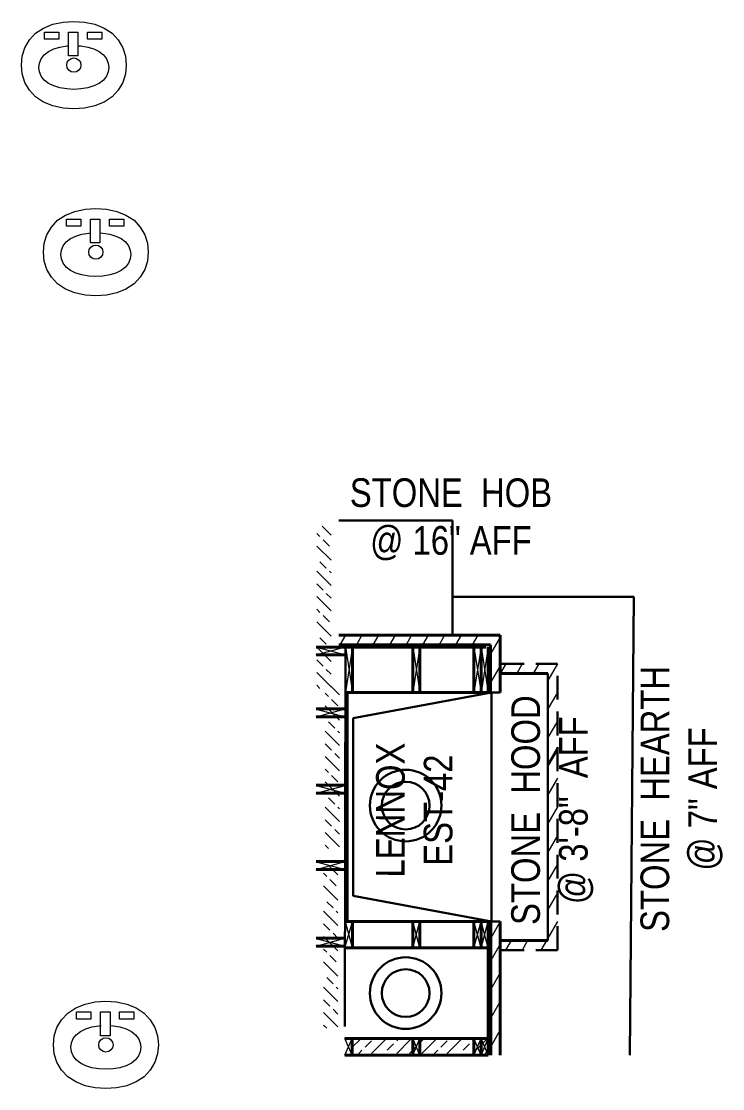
# Model space of a CAD drawing. Header units: inches. Extents: x 0 to 15350, y -6 to 2753.
# Drawn here: x 8070.1 to 8217.1, y 1352.9 to 1576.5 of the extents above; entities that cross this region are included whole.
import ezdxf

# ---------------------------------------------------------------- set-up
doc = ezdxf.new("R2010")
doc.units = ezdxf.units.IN
doc.header["$MEASUREMENT"] = 0
doc.linetypes.add('CENTER', pattern=[2, 1.25, -0.25, 0.25, -0.25])
doc.linetypes.add('HIDDEN', pattern=[0.375, 0.25, -0.125])
for name, color, linetype, lineweight in [('MASONRY', 1, 'Continuous', 30), ('NEW FRAMING', 6, 'Continuous', 30), ('NEW FRAMMING', 6, 'Continuous', 30), ('PLUMBING', 3, 'Continuous', 20), ('WALL FRAMING', 9, 'CENTER', 30), ('WALLS', 7, 'Continuous', 30)]:
    doc.layers.add(name, color=color, linetype=linetype, lineweight=lineweight)
doc.layers.add('TEXT', color=7, linetype='Continuous')
doc.layers.add('TEXT80', color=9, linetype='Continuous')
doc.styles.add('ARCHENT', font='technical.ttf', dxfattribs={"height": 6})

msp = doc.modelspace()

# ---------------------------------------------------------------- hatches: boundary and pattern name
at = {"layer": 'NEW FRAMING', "linetype": 'Continuous', "lineweight": 9, "ltscale": 25}
h = msp.add_hatch(dxfattribs=at)
h.set_pattern_fill('ANSI33', color=256, scale=15, angle=90, style=0)
h.set_pattern_definition([(135, (9398.1592, -3501.2786), (-2.6516504, -2.6516504), []), (135, (9398.1592, -3498.627), (-2.6516504, -2.6516504), [1.875, -0.9375])])
h.paths.add_polyline_path([(8132, 1436.74), (8135, 1436.74), (8135, 1470.74), (8132, 1470.74)])
h = msp.add_hatch(dxfattribs=at)
h.set_pattern_fill('ANSI33', color=256, scale=15, angle=90, style=0)
h.set_pattern_definition([(135, (9399.9507, -3534.7968), (-2.6516504, -2.6516504), []), (135, (9399.9507, -3532.145), (-2.6516504, -2.6516504), [1.875, -0.9375])])
h.paths.add_polyline_path([(8133.79, 1403.22), (8136.79, 1403.22), (8136.79, 1437.22), (8133.79, 1437.22)])
h = msp.add_hatch(dxfattribs=at)
h.set_pattern_fill('ANSI33', color=256, scale=15, angle=90, style=0)
h.set_pattern_definition([(135, (9399.6074, -3572.489), (-2.6516504, -2.6516504), []), (135, (9399.6074, -3569.8375), (-2.6516504, -2.6516504), [1.875, -0.9375])])
h.paths.add_polyline_path([(8133.45, 1365.53), (8136.45, 1365.53), (8136.45, 1399.53), (8133.45, 1399.53)])
h = msp.add_hatch(dxfattribs=at)
h.set_pattern_fill('ANSI33', color=256, scale=15, angle=180, style=0)
h.set_pattern_definition([(225, (13111.315, 2626.4176), (2.6516504, -2.6516504), []), (225, (13108.6632, 2626.4176), (2.6516504, -2.6516504), [1.875, -0.9375])])
h.paths.add_polyline_path([(8167.94, 1360.26), (8167.94, 1363.26), (8139.3, 1363.26), (8139.3, 1360.26)])

# ---------------------------------------------------------------- linework, layer by layer
at = {"layer": 'MASONRY', "color": 1, "linetype": 'Continuous', "lineweight": 30, "ltscale": 15}
for p, q in [((8160.46, 1471.91), (8136.65, 1471.91)), ((8198.46, 1455.91), (8160.46, 1455.91))]:
    msp.add_line(p, q, dxfattribs=at)
at = {"layer": 'MASONRY', "color": 1, "linetype": 'Continuous', "lineweight": 30, "ltscale": 20}
for p, q in [((8160.46, 1471.91), (8160.46, 1447.91)), ((8198.46, 1455.91), (8197.64, 1359.91))]:
    msp.add_line(p, q, dxfattribs=at)
at = {"layer": 'MASONRY', "color": 1, "linetype": 'Continuous', "lineweight": 40, "ltscale": 15}
for p, q in [((8170.44, 1447.91), (8136.63, 1447.91)), ((8170.44, 1447.91), (8170.44, 1435.91)), ((8170.46, 1359.91), (8170.46, 1387.9))]:
    msp.add_line(p, q, dxfattribs=at)
at = {"layer": 'MASONRY', "color": 1, "linetype": 'Continuous', "lineweight": 9, "ltscale": 20}
for p, q in [((8138.02, 1447.91), (8136.86, 1445.91)), ((8141.48, 1447.91), (8140.32, 1445.91)), ((8144.94, 1447.91), (8143.79, 1445.91)), ((8148.41, 1447.91), (8147.25, 1445.91)), ((8151.87, 1447.91), (8150.72, 1445.91)), ((8155.34, 1447.91), (8154.18, 1445.91)), ((8158.8, 1447.91), (8157.64, 1445.91)), ((8162.26, 1447.91), (8161.11, 1445.91)), ((8165.73, 1447.91), (8164.57, 1445.91)), ((8170.44, 1447.48), (8168.44, 1444.01)), ((8170.44, 1441.48), (8168.44, 1438.01)), ((8171.6, 1441.91), (8170.44, 1439.91)), ((8175.06, 1441.91), (8173.91, 1439.91)), ((8178.53, 1441.91), (8177.37, 1439.91)), ((8182.44, 1441.91), (8180.44, 1438.44)), ((8182.44, 1435.91), (8180.44, 1432.44)), ((8182.44, 1429.91), (8180.44, 1426.44)), ((8182.44, 1424.41), (8180.44, 1420.95)), ((8182.44, 1423.91), (8180.44, 1420.44)), ((8182.44, 1417.91), (8180.44, 1414.44)), ((8182.44, 1411.91), (8180.44, 1408.44)), ((8182.44, 1405.91), (8180.44, 1402.44)), ((8182.44, 1399.91), (8180.44, 1396.44)), ((8182.44, 1393.91), (8180.44, 1390.44)), ((8170.46, 1387.9), (8168.46, 1384.44)), ((8182.44, 1387.91), (8180.44, 1384.44)), ((8170.46, 1383.18), (8168.46, 1379.72)), ((8172.74, 1383.91), (8171.59, 1381.91)), ((8176.2, 1383.91), (8175.05, 1381.91)), ((8180.12, 1383.91), (8178.97, 1381.91)), ((8170.46, 1377.18), (8168.46, 1373.72)), ((8170.46, 1371.18), (8168.46, 1367.72)), ((8170.46, 1365.18), (8168.46, 1361.72))]:
    msp.add_line(p, q, dxfattribs=at)
at = {"layer": 'MASONRY', "color": 1, "linetype": 'HIDDEN', "lineweight": 30, "ltscale": 20}
for p, q in [((8170.44, 1441.91), (8182.44, 1441.91)), ((8182.44, 1381.91), (8182.44, 1441.91)), ((8168.44, 1435.91), (8170.44, 1435.91)), ((8168.46, 1387.9), (8170.46, 1387.9)), ((8170.44, 1381.91), (8182.44, 1381.91))]:
    msp.add_line(p, q, dxfattribs=at)
at = {"layer": 'NEW FRAMING', "linetype": 'Continuous', "lineweight": 40, "ltscale": 15}
for p, q in [((8167.45, 1445.41), (8131.91, 1445.41)), ((8139.5, 1445.41), (8139.5, 1435.91)), ((8152.14, 1445.43), (8152.14, 1435.93)), ((8153.64, 1445.43), (8153.64, 1435.93)), ((8164.94, 1445.41), (8164.94, 1435.91)), ((8166.44, 1445.41), (8166.44, 1435.91)), ((8167.94, 1445.41), (8167.94, 1435.91)), ((8138, 1443.81), (8131.91, 1443.81)), ((8180.44, 1439.91), (8170.44, 1439.91)), ((8167.94, 1435.91), (8137.98, 1435.91)), ((8137.98, 1432.45), (8131.91, 1432.46)), ((8137.98, 1430.8), (8131.89, 1430.81)), ((8137.96, 1416.45), (8131.91, 1416.46)), ((8137.96, 1414.8), (8131.89, 1414.81)), ((8137.94, 1400.45), (8131.91, 1400.46)), ((8137.94, 1398.8), (8131.89, 1398.81)), ((8167.94, 1387.91), (8137.98, 1387.91)), ((8139.5, 1382.41), (8139.5, 1387.91)), ((8152.14, 1382.41), (8152.14, 1387.89)), ((8153.64, 1382.41), (8153.64, 1387.89)), ((8164.94, 1382.41), (8164.94, 1387.91)), ((8166.44, 1382.41), (8166.44, 1387.91)), ((8167.94, 1382.41), (8167.94, 1387.91)), ((8137.92, 1384.41), (8131.91, 1384.41)), ((8137.91, 1382.76), (8131.89, 1382.77)), ((8167.94, 1382.41), (8137.9, 1382.41)), ((8180.44, 1383.91), (8170.44, 1383.91)), ((8167.94, 1363.41), (8137.9, 1363.41)), ((8139.41, 1359.91), (8139.41, 1363.41)), ((8152.14, 1359.91), (8152.14, 1363.39)), ((8153.64, 1359.91), (8153.64, 1363.39)), ((8164.94, 1359.91), (8164.94, 1363.41)), ((8166.44, 1359.91), (8166.44, 1363.41)), ((8167.94, 1359.91), (8167.94, 1363.41)), ((8167.94, 1359.91), (8137.89, 1359.91))]:
    msp.add_line(p, q, dxfattribs=at)
at = {"layer": 'NEW FRAMING', "color": 7, "linetype": 'Continuous', "lineweight": 40, "ltscale": 15}
for p, q in [((8168.44, 1445.91), (8136.62, 1445.91)), ((8168.44, 1445.91), (8168.44, 1435.91)), ((8167.44, 1435.91), (8138.48, 1435.91)), ((8167.44, 1387.91), (8138.48, 1387.91)), ((8167.94, 1359.91), (8167.94, 1387.91)), ((8168.46, 1387.9), (8168.46, 1359.91))]:
    msp.add_line(p, q, dxfattribs=at)
at = {"layer": 'NEW FRAMING', "ltscale": 15}
for p, q in [((8138, 1445.41), (8137.89, 1365.91)), ((8180.44, 1383.91), (8180.44, 1439.91))]:
    msp.add_line(p, q, dxfattribs=at)
at = {"layer": 'NEW FRAMING', "color": 7, "ltscale": 15}
msp.add_line((8138.48, 1435.91), (8138.48, 1387.91), dxfattribs=at)
at = {"layer": 'NEW FRAMMING', "linetype": 'Continuous', "lineweight": 9, "ltscale": 25}
for p, q in [((8131.91, 1443.81), (8138, 1445.45)), ((8131.92, 1445.41), (8138, 1443.81)), ((8131.89, 1430.81), (8137.98, 1432.45)), ((8131.89, 1432.41), (8137.98, 1430.8)), ((8131.89, 1414.81), (8137.96, 1416.41)), ((8131.89, 1416.41), (8137.96, 1414.8)), ((8131.89, 1398.81), (8137.94, 1400.45)), ((8131.89, 1400.41), (8137.94, 1398.8)), ((8131.89, 1382.77), (8137.92, 1384.41)), ((8131.89, 1384.37), (8137.91, 1382.76))]:
    msp.add_line(p, q, dxfattribs=at)
at = {"layer": 'PLUMBING', "color": 3}
for points in [[(8073.1, 1574.02), (8074.77, 1575.12), (8076.72, 1575.9), (8078.87, 1576.37), (8081.1, 1576.52), (8083.33, 1576.37), (8085.47, 1575.9), (8087.43, 1575.12), (8089.1, 1574.02), (8090.41, 1572.63), (8091.35, 1571), (8091.91, 1569.22), (8092.1, 1567.36), (8091.91, 1565.5), (8091.35, 1563.71), (8090.41, 1562.08), (8089.1, 1560.69), (8087.43, 1559.6), (8085.47, 1558.82), (8083.33, 1558.35), (8081.1, 1558.19), (8078.87, 1558.35), (8076.72, 1558.82), (8074.77, 1559.6), (8073.1, 1560.69), (8071.79, 1562.08), (8070.85, 1563.71), (8070.29, 1565.5), (8070.1, 1567.36), (8070.29, 1569.22), (8070.85, 1571), (8071.79, 1572.63), (8073.1, 1574.02)], [(8077.71, 1534.83), (8079.38, 1535.92), (8081.33, 1536.7), (8083.47, 1537.17), (8085.71, 1537.33), (8087.94, 1537.17), (8090.08, 1536.7), (8092.03, 1535.92), (8093.71, 1534.83), (8095.02, 1533.43), (8095.96, 1531.8), (8096.52, 1530.02), (8096.71, 1528.16), (8096.52, 1526.3), (8095.96, 1524.51), (8095.02, 1522.89), (8093.71, 1521.49), (8092.03, 1520.4), (8090.08, 1519.62), (8087.94, 1519.15), (8085.71, 1518.99), (8083.47, 1519.15), (8081.33, 1519.62), (8079.38, 1520.4), (8077.71, 1521.49), (8076.39, 1522.89), (8075.46, 1524.51), (8074.89, 1526.3), (8074.71, 1528.16), (8074.89, 1530.02), (8075.46, 1531.8), (8076.39, 1533.43), (8077.71, 1534.83)], [(8079.82, 1368.72), (8081.49, 1369.81), (8083.45, 1370.59), (8085.59, 1371.06), (8087.82, 1371.22), (8090.06, 1371.06), (8092.2, 1370.59), (8094.15, 1369.81), (8095.82, 1368.72), (8097.13, 1367.33), (8098.07, 1365.7), (8098.63, 1363.92), (8098.82, 1362.05), (8098.63, 1360.19), (8098.07, 1358.41), (8097.13, 1356.78), (8095.82, 1355.39), (8094.15, 1354.29), (8092.2, 1353.51), (8090.06, 1353.04), (8087.82, 1352.89), (8085.59, 1353.04), (8083.45, 1353.51), (8081.49, 1354.29), (8079.82, 1355.39), (8078.51, 1356.78), (8077.57, 1358.41), (8077.01, 1360.19), (8076.82, 1362.05), (8077.01, 1363.92), (8077.57, 1365.7), (8078.51, 1367.33), (8079.82, 1368.72)]]:
    msp.add_lwpolyline(points, close=True, dxfattribs=at)
at = {"layer": 'PLUMBING', "color": 3, "ltscale": 12}
for points in [[(8074.96, 1572.79), (8074.96, 1574.29), (8077.96, 1574.29), (8077.96, 1572.79)], [(8079.96, 1569.29), (8079.96, 1574.29), (8081.96, 1574.29), (8081.96, 1569.29)], [(8083.96, 1572.79), (8083.96, 1574.29), (8086.96, 1574.29), (8086.96, 1572.79)], [(8079.57, 1533.59), (8079.57, 1535.09), (8082.57, 1535.09), (8082.57, 1533.59)], [(8084.57, 1530.09), (8084.57, 1535.09), (8086.57, 1535.09), (8086.57, 1530.09)], [(8088.57, 1533.59), (8088.57, 1535.09), (8091.57, 1535.09), (8091.57, 1533.59)], [(8081.68, 1367.48), (8081.68, 1368.98), (8084.68, 1368.98), (8084.68, 1367.48)], [(8086.68, 1363.98), (8086.68, 1368.98), (8088.68, 1368.98), (8088.68, 1363.98)], [(8090.68, 1367.48), (8090.68, 1368.98), (8093.68, 1368.98), (8093.68, 1367.48)]]:
    msp.add_lwpolyline(points, close=True, dxfattribs=at)
at = {"layer": 'PLUMBING', "color": 3}
for points in [[(8081.89, 1571.4), (8082.59, 1571.36), (8084.02, 1571.13), (8085.32, 1570.74), (8086.43, 1570.19), (8087.31, 1569.49), (8087.93, 1568.68), (8088.31, 1567.79), (8088.43, 1566.86), (8088.31, 1565.93), (8087.93, 1565.03), (8087.31, 1564.22), (8086.43, 1563.52), (8085.32, 1562.98), (8084.02, 1562.59), (8082.59, 1562.35), (8081.1, 1562.27), (8079.61, 1562.35), (8078.18, 1562.59), (8076.88, 1562.98), (8075.77, 1563.52), (8074.89, 1564.22), (8074.27, 1565.03), (8073.89, 1565.93), (8073.77, 1566.86), (8073.89, 1567.79), (8074.27, 1568.68), (8074.89, 1569.49), (8075.77, 1570.19), (8075.77, 1570.19)], [(8075.77, 1570.19), (8076.88, 1570.74), (8078.18, 1571.13), (8079.61, 1571.36), (8080.08, 1571.39)], [(8086.49, 1532.2), (8087.2, 1532.16), (8088.62, 1531.93), (8089.93, 1531.54), (8091.04, 1530.99), (8091.91, 1530.3), (8092.54, 1529.48), (8092.91, 1528.59), (8093.04, 1527.66), (8092.91, 1526.73), (8092.54, 1525.84), (8091.91, 1525.02), (8091.04, 1524.33), (8089.93, 1523.78), (8088.62, 1523.39), (8087.2, 1523.15), (8085.71, 1523.08), (8084.22, 1523.15), (8082.79, 1523.39), (8081.49, 1523.78), (8080.37, 1524.33), (8079.5, 1525.02), (8078.87, 1525.84), (8078.5, 1526.73), (8078.37, 1527.66), (8078.5, 1528.59), (8078.87, 1529.48), (8079.5, 1530.3), (8080.37, 1530.99), (8080.37, 1530.99)], [(8080.37, 1530.99), (8081.49, 1531.54), (8082.79, 1531.93), (8084.22, 1532.16), (8084.68, 1532.19)], [(8088.61, 1366.1), (8089.31, 1366.06), (8090.74, 1365.82), (8092.04, 1365.43), (8093.15, 1364.89), (8094.03, 1364.19), (8094.65, 1363.38), (8095.03, 1362.48), (8095.15, 1361.55), (8095.03, 1360.62), (8094.65, 1359.73), (8094.03, 1358.92), (8093.15, 1358.22), (8092.04, 1357.67), (8090.74, 1357.28), (8089.31, 1357.05), (8087.82, 1356.97), (8086.33, 1357.05), (8084.9, 1357.28), (8083.6, 1357.67), (8082.49, 1358.22), (8081.61, 1358.92), (8080.99, 1359.73), (8080.61, 1360.62), (8080.49, 1361.55), (8080.61, 1362.48), (8080.99, 1363.38), (8081.61, 1364.19), (8082.49, 1364.89), (8082.49, 1364.89)], [(8082.49, 1364.89), (8083.6, 1365.43), (8084.9, 1365.82), (8086.33, 1366.06), (8086.8, 1366.08)]]:
    msp.add_lwpolyline(points, dxfattribs=at)
for centre in [(8081.1, 1567.36), (8085.71, 1528.16), (8087.82, 1362.05)]:
    msp.add_circle(centre, 1.5, dxfattribs=at)
at = {"layer": 'TEXT', "color": 6, "linetype": 'Continuous', "lineweight": 30, "ltscale": 15}
for centre, radius in [((8150.64, 1412.2), 7.5), ((8150.64, 1412.2), 5), ((8150.64, 1372.91), 7.5), ((8150.64, 1372.91), 5)]:
    msp.add_circle(centre, radius, dxfattribs=at)
at = {"layer": 'WALL FRAMING', "color": 6, "linetype": 'Continuous', "lineweight": 9, "ltscale": 25}
for p, q in [((8139.5, 1445.45), (8138, 1435.95)), ((8138, 1445.45), (8139.5, 1435.95)), ((8153.64, 1445.43), (8152.14, 1435.93)), ((8152.14, 1445.43), (8153.64, 1435.93)), ((8166.44, 1445.41), (8164.94, 1435.91)), ((8164.94, 1445.41), (8166.44, 1435.91)), ((8167.94, 1445.41), (8166.44, 1435.91)), ((8166.44, 1445.41), (8167.94, 1435.91)), ((8137.9, 1382.41), (8139.5, 1387.87)), ((8139.5, 1382.41), (8138, 1387.87)), ((8153.64, 1382.41), (8152.14, 1387.89)), ((8152.14, 1382.41), (8153.64, 1387.89)), ((8166.44, 1382.41), (8164.94, 1387.91)), ((8164.94, 1382.41), (8166.44, 1387.91)), ((8167.94, 1382.41), (8166.44, 1387.91)), ((8166.44, 1382.41), (8167.94, 1387.91)), ((8137.89, 1359.91), (8139.41, 1363.41)), ((8139.41, 1359.91), (8137.9, 1363.41)), ((8153.64, 1359.91), (8152.14, 1363.39)), ((8152.14, 1359.91), (8153.64, 1363.39)), ((8166.44, 1359.91), (8164.94, 1363.41)), ((8164.94, 1359.91), (8166.44, 1363.41)), ((8167.94, 1359.91), (8166.44, 1363.41)), ((8166.44, 1359.91), (8167.94, 1363.41))]:
    msp.add_line(p, q, dxfattribs=at)
at = {"layer": 'WALLS', "linetype": 'Continuous', "lineweight": 30, "ltscale": 25}
for p, q in [((8139.64, 1430.54), (8168.64, 1435.91)), ((8168.64, 1435.91), (8168.64, 1387.91)), ((8139.64, 1430.54), (8139.64, 1393.29)), ((8139.64, 1393.29), (8168.64, 1387.91))]:
    msp.add_line(p, q, dxfattribs=at)

# ---------------------------------------------------------------- texts
at = {"layer": 'TEXT80', "color": 1, "linetype": 'Continuous', "lineweight": 30, "char_height": 6, "width": 360.0625, "attachment_point": 5, "style": 'ARCHENT'}
for s, insert, rotation in [('{\\C7;STONE  HOB\\P@ 16" AFF}', (8160.13, 1472.16), 359.9672), ('{\\C7;STONE  HEARTH\\P@ 7" AFF}', (8208.47, 1413.59), 89.9672), ('{\\C7;STONE  HOOD\\P@ 3\'-8"  AFF}', (8181.38, 1411.24), 89.9672), ('{\\C7;LENNOX\\PEST-42}', (8152.48, 1411.25), 89.9672)]:
    msp.add_mtext(s, dxfattribs=dict(at, insert=insert, rotation=rotation))

doc.saveas('drawing.dxf')
